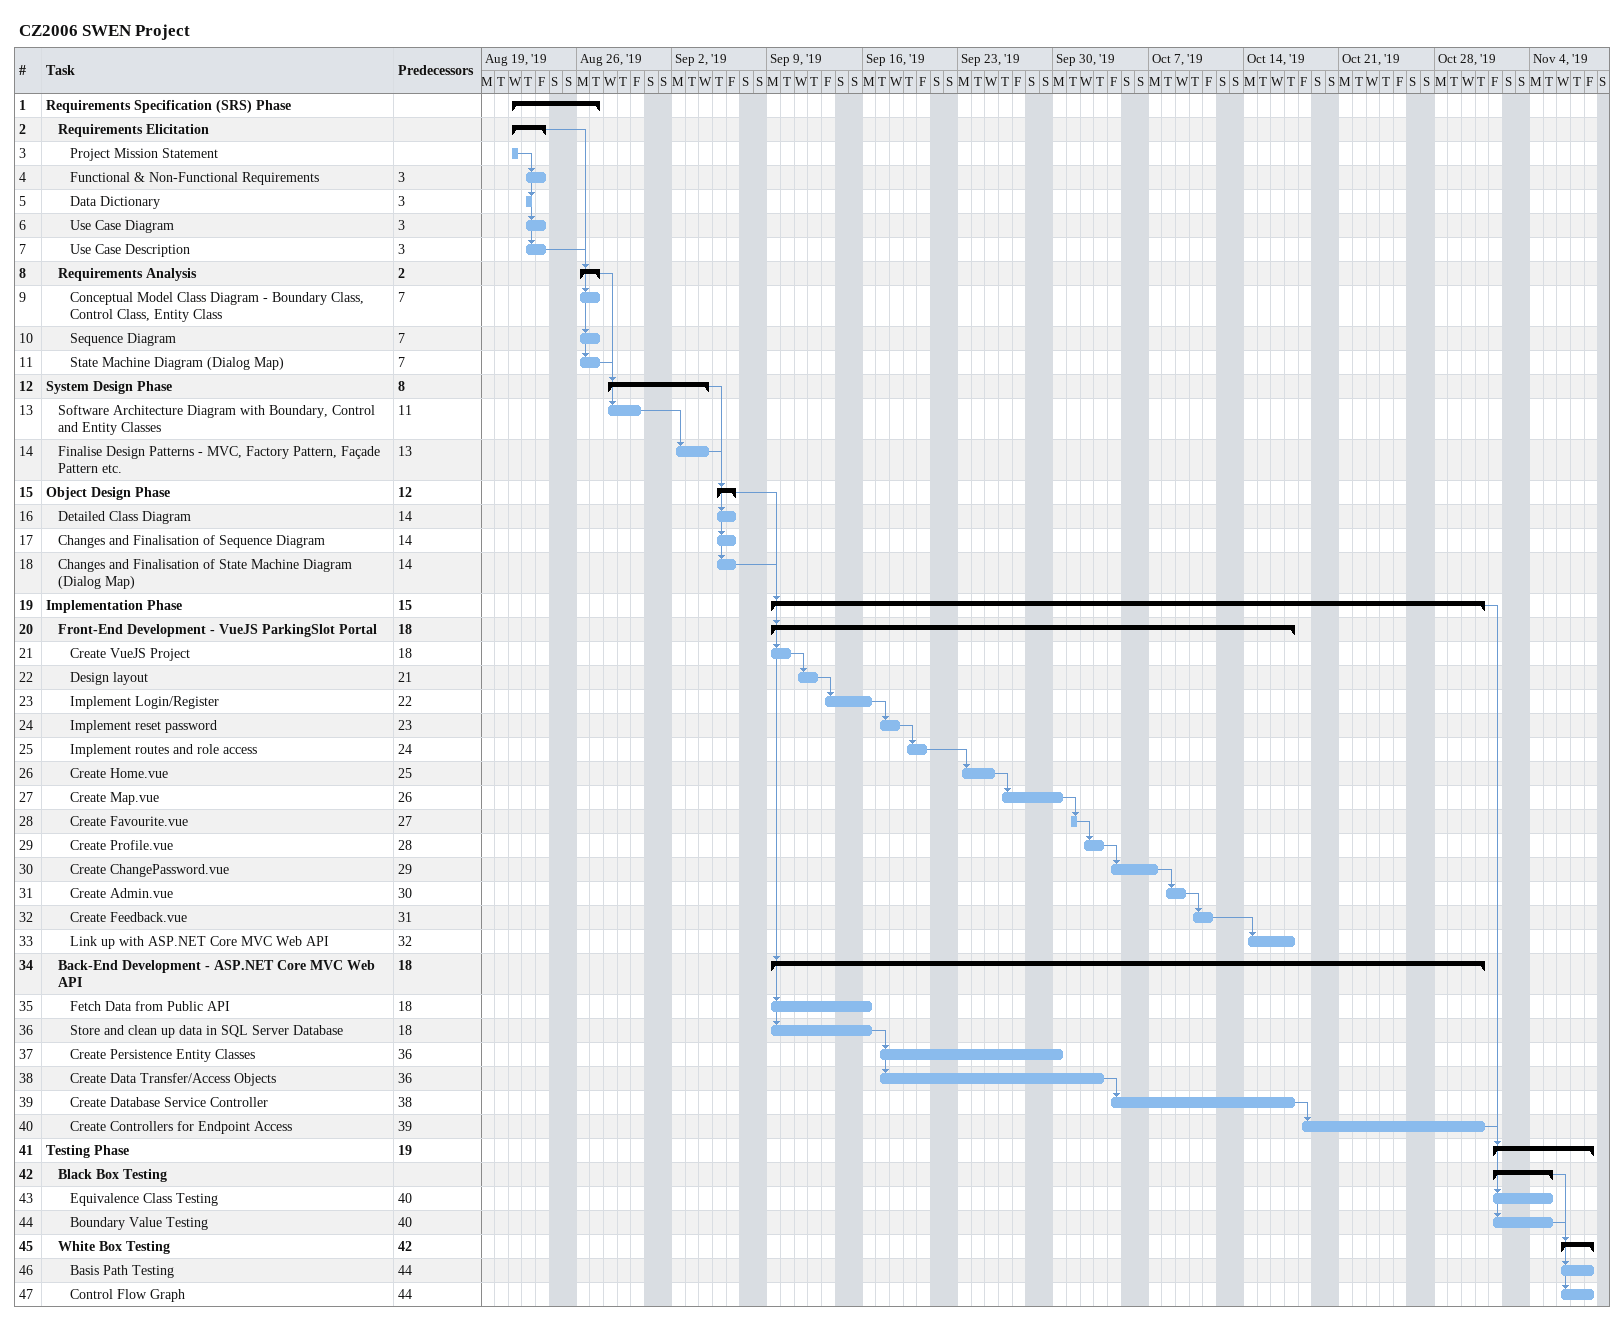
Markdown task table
CZ2006 SWEN Project

| ID | Level | Task | Start | Finish | Predecessors |
|---|---|---|---|---|---|
| 1 | 1 | **Requirements Specification (SRS) Phase** | 2019-08-21 | 2019-08-27 |  |
| 2 | 2 | **Requirements Elicitation** | 2019-08-21 | 2019-08-23 |  |
| 3 | 3 | Project Mission Statement | 2019-08-21 | 2019-08-21 |  |
| 4 | 3 | Functional & Non-Functional Requirements | 2019-08-22 | 2019-08-23 | 3 |
| 5 | 3 | Data Dictionary | 2019-08-22 | 2019-08-22 | 3 |
| 6 | 3 | Use Case Diagram | 2019-08-22 | 2019-08-23 | 3 |
| 7 | 3 | Use Case Description | 2019-08-22 | 2019-08-23 | 3 |
| 8 | 2 | **Requirements Analysis** | 2019-08-26 | 2019-08-27 | 2 |
| 9 | 3 | Conceptual Model Class Diagram - Boundary Class, Control Class, Entity Class | 2019-08-26 | 2019-08-27 | 7 |
| 10 | 3 | Sequence Diagram | 2019-08-26 | 2019-08-27 | 7 |
| 11 | 3 | State Machine Diagram (Dialog Map) | 2019-08-26 | 2019-08-27 | 7 |
| 12 | 1 | **System Design Phase** | 2019-08-28 | 2019-09-04 | 8 |
| 13 | 2 | Software Architecture Diagram with Boundary, Control and Entity Classes | 2019-08-28 | 2019-08-30 | 11 |
| 14 | 2 | Finalise Design Patterns - MVC, Factory Pattern, Façade Pattern etc. | 2019-09-02 | 2019-09-04 | 13 |
| 15 | 1 | **Object Design Phase** | 2019-09-05 | 2019-09-06 | 12 |
| 16 | 2 | Detailed Class Diagram | 2019-09-05 | 2019-09-06 | 14 |
| 17 | 2 | Changes and Finalisation of Sequence Diagram | 2019-09-05 | 2019-09-06 | 14 |
| 18 | 2 | Changes and Finalisation of State Machine Diagram (Dialog Map) | 2019-09-05 | 2019-09-06 | 14 |
| 19 | 1 | **Implementation Phase** | 2019-09-09 | 2019-10-31 | 15 |
| 20 | 2 | **Front-End Development - VueJS ParkingSlot Portal** | 2019-09-09 | 2019-10-17 | 18 |
| 21 | 3 | Create VueJS Project | 2019-09-09 | 2019-09-10 | 18 |
| 22 | 3 | Design layout | 2019-09-11 | 2019-09-12 | 21 |
| 23 | 3 | Implement Login/Register | 2019-09-13 | 2019-09-16 | 22 |
| 24 | 3 | Implement reset password | 2019-09-17 | 2019-09-18 | 23 |
| 25 | 3 | Implement routes and role access | 2019-09-19 | 2019-09-20 | 24 |
| 26 | 3 | Create Home.vue | 2019-09-23 | 2019-09-25 | 25 |
| 27 | 3 | Create Map.vue | 2019-09-26 | 2019-09-30 | 26 |
| 28 | 3 | Create Favourite.vue | 2019-10-01 | 2019-10-01 | 27 |
| 29 | 3 | Create Profile.vue | 2019-10-02 | 2019-10-03 | 28 |
| 30 | 3 | Create ChangePassword.vue | 2019-10-04 | 2019-10-07 | 29 |
| 31 | 3 | Create Admin.vue | 2019-10-08 | 2019-10-09 | 30 |
| 32 | 3 | Create Feedback.vue | 2019-10-10 | 2019-10-11 | 31 |
| 33 | 3 | Link up with ASP.NET Core MVC Web API | 2019-10-14 | 2019-10-17 | 32 |
| 34 | 2 | **Back-End Development - ASP.NET Core MVC Web API** | 2019-09-09 | 2019-10-31 | 18 |
| 35 | 3 | Fetch Data from Public API | 2019-09-09 | 2019-09-16 | 18 |
| 36 | 3 | Store and clean up data in SQL Server Database | 2019-09-09 | 2019-09-16 | 18 |
| 37 | 3 | Create Persistence Entity Classes | 2019-09-17 | 2019-09-30 | 36 |
| 38 | 3 | Create Data Transfer/Access Objects | 2019-09-17 | 2019-10-03 | 36 |
| 39 | 3 | Create Database Service Controller | 2019-10-04 | 2019-10-17 | 38 |
| 40 | 3 | Create Controllers for Endpoint Access | 2019-10-18 | 2019-10-31 | 39 |
| 41 | 1 | **Testing Phase** | 2019-11-01 | 2019-11-08 | 19 |
| 42 | 2 | **Black Box Testing** | 2019-11-01 | 2019-11-05 |  |
| 43 | 3 | Equivalence Class Testing | 2019-11-01 | 2019-11-05 | 40 |
| 44 | 3 | Boundary Value Testing | 2019-11-01 | 2019-11-05 | 40 |
| 45 | 2 | **White Box Testing** | 2019-11-06 | 2019-11-08 | 42 |
| 46 | 3 | Basis Path Testing | 2019-11-06 | 2019-11-08 | 44 |
| 47 | 3 | Control Flow Graph | 2019-11-06 | 2019-11-08 | 44 |
